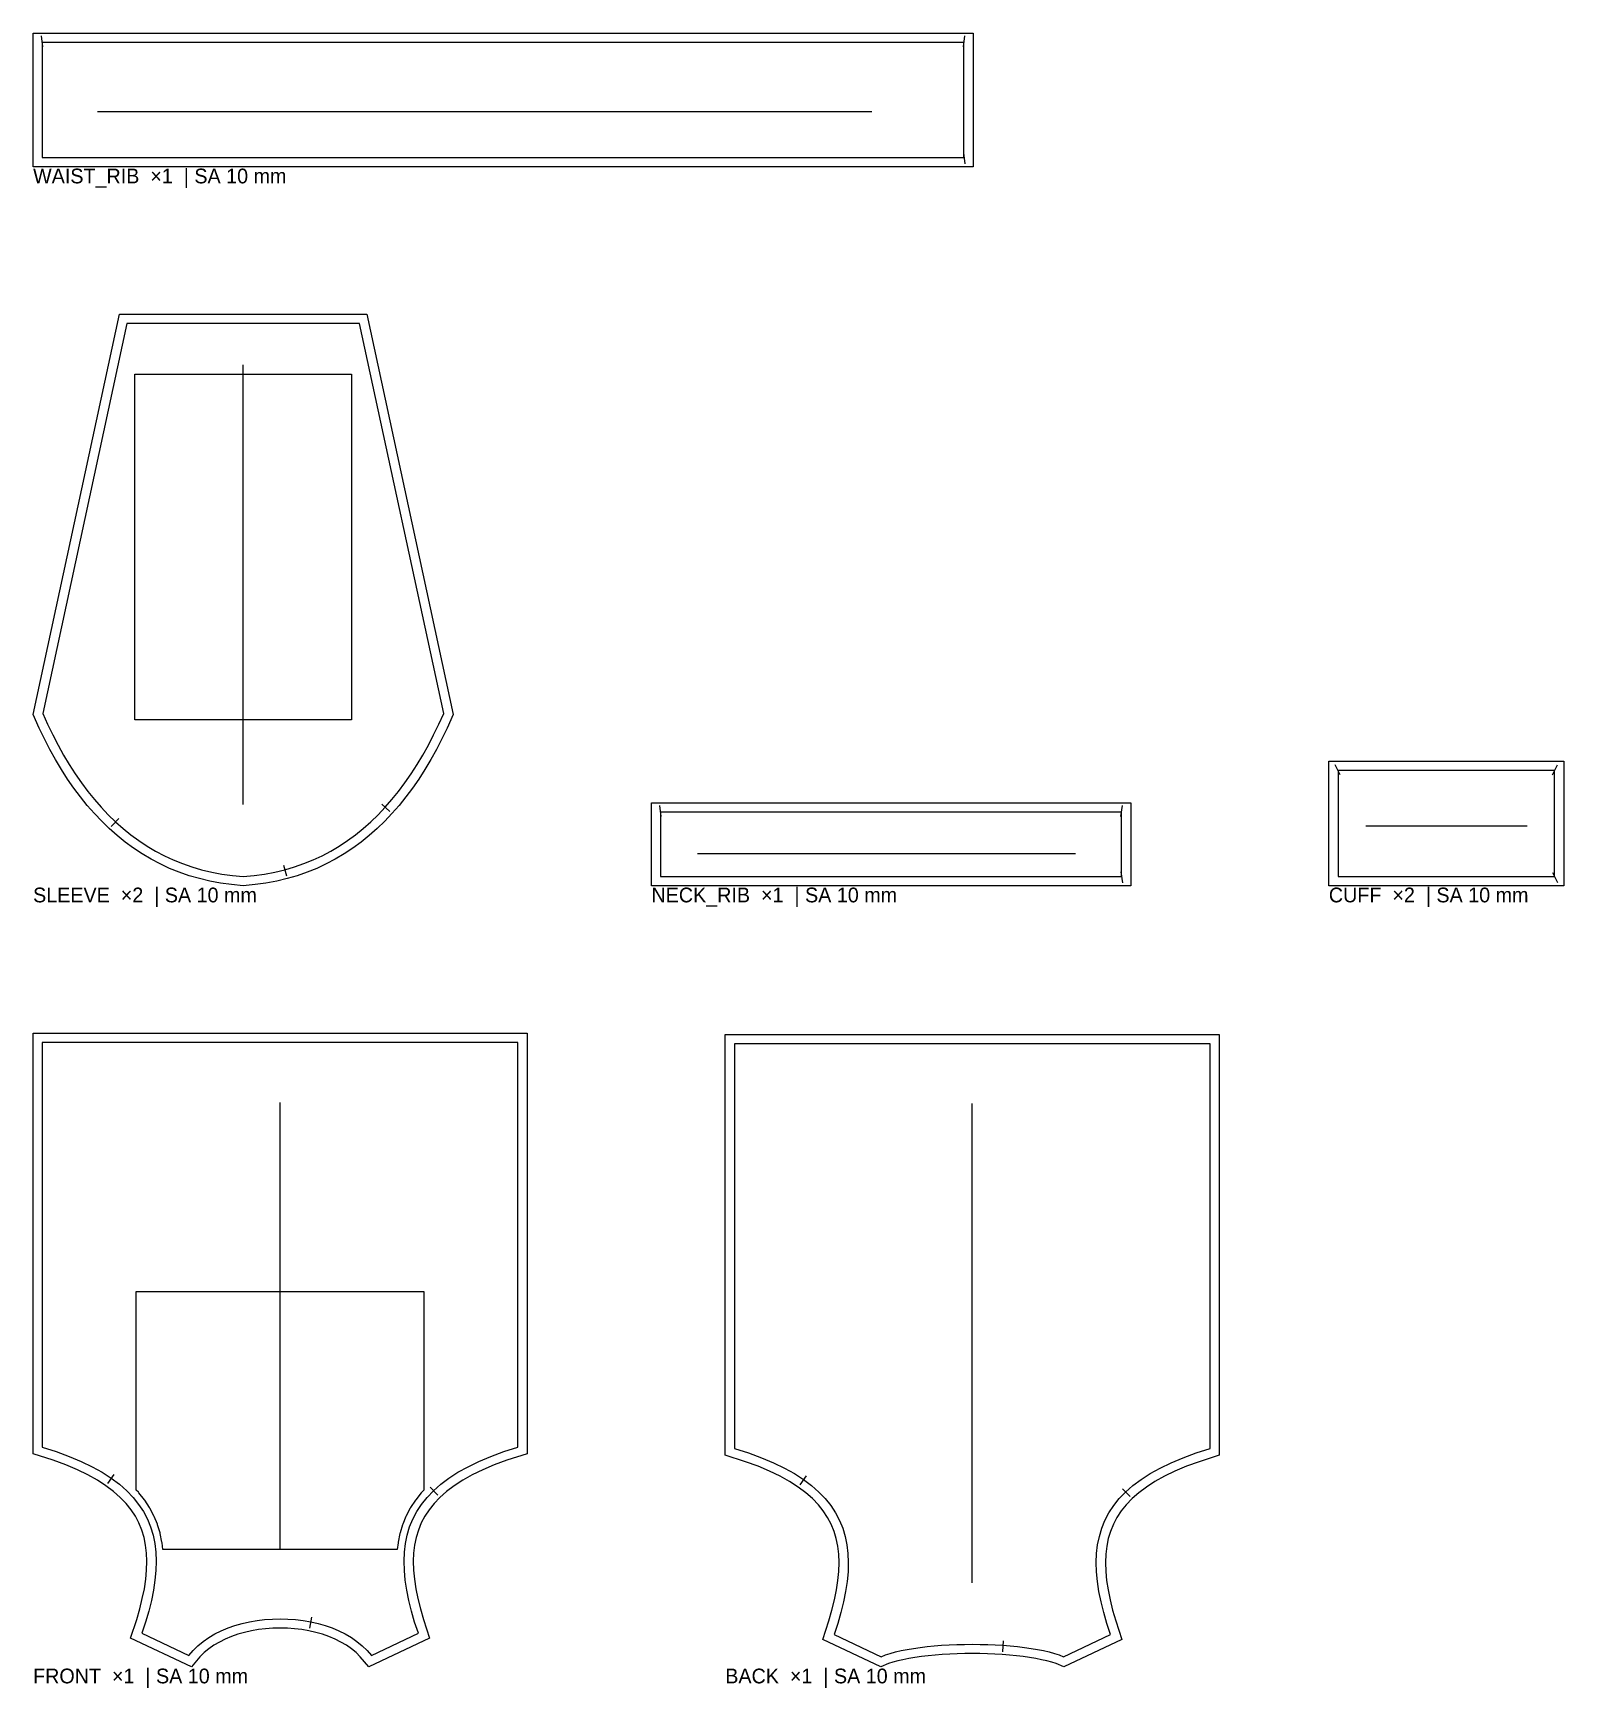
# Model space of a CAD drawing. Header units: millimetres. Extents: x 80 to 1741, y 129 to 1924.
import ezdxf

# ---------------------------------------------------------------- set-up
doc = ezdxf.new("R2010")
doc.units = ezdxf.units.MM
for name, color, linetype in [('CUT', 1, 'Continuous'), ('GRAIN', 3, 'Continuous'), ('LABEL', 7, 'Continuous'), ('MARK', 30, 'Continuous'), ('PRINT', 6, 'Continuous'), ('STITCH', 5, 'Continuous')]:
    doc.layers.add(name, color=color, linetype=linetype)

msp = doc.modelspace()

# ---------------------------------------------------------------- linework, layer by layer
at = {"layer": 'CUT'}
for points in [[(80, 1779.3), (80, 1924.3), (1100, 1924.3), (1100, 1779.3)], [(80, 1185.2), (173.7, 1619.3), (442.2, 1619.3), (535.9, 1185.2), (529.2, 1170.3), (523.6, 1158.6), (517.7, 1147.2), (511.6, 1136.1), (505.2, 1125.4), (498.5, 1115.1), (491.7, 1105.2), (484.5, 1095.6), (477.1, 1086.4), (469.4, 1077.7), (461.5, 1069.3), (453.2, 1061.3), (444.7, 1053.8), (436, 1046.7), (426.9, 1040.1), (417.6, 1033.9), (407.9, 1028.2), (398, 1023), (387.8, 1018.2), (377.4, 1014), (366.6, 1010.2), (355.6, 1007), (344.3, 1004.3), (332.7, 1002.1), (320.8, 1000.5), (308, 999.3), (295.1, 1000.5), (283.3, 1002.1), (271.7, 1004.3), (260.4, 1007), (249.3, 1010.2), (238.6, 1014), (228.1, 1018.2), (217.9, 1023), (208, 1028.2), (198.4, 1033.9), (189, 1040.1), (180, 1046.7), (171.2, 1053.8), (162.7, 1061.3), (154.5, 1069.3), (146.5, 1077.7), (138.8, 1086.4), (131.4, 1095.6), (124.3, 1105.2), (117.4, 1115.1), (110.8, 1125.4), (104.4, 1136.1), (98.2, 1147.2), (92.4, 1158.6), (86.7, 1170.3)], [(1485.9, 999.3), (1485.9, 1134.3), (1740.9, 1134.3), (1740.9, 999.3)], [(750.9, 999.3), (750.9, 1089.3), (1270.9, 1089.3), (1270.9, 999.3)], [(251.7, 152), (185.8, 183), (192.4, 203.4), (195.8, 214.9), (198.5, 226), (200.7, 236.7), (202.3, 247), (203.2, 256.9), (203.5, 266.4), (203.1, 275.4), (202.1, 284.1), (200.4, 292.4), (198, 300.3), (194.9, 308), (191.1, 315.3), (186.4, 322.4), (181, 329.2), (174.6, 335.8), (167.4, 342.2), (159.1, 348.4), (149.8, 354.4), (139.5, 360.1), (128.1, 365.7), (115.6, 370.9), (101.9, 376), (80, 383), (80, 839.3), (616, 839.3), (616, 383), (594.1, 376), (580.4, 370.9), (567.9, 365.7), (556.5, 360.1), (546.2, 354.4), (536.9, 348.4), (528.6, 342.2), (521.4, 335.8), (515, 329.2), (509.6, 322.4), (504.9, 315.3), (501.1, 308), (498, 300.3), (495.6, 292.4), (493.9, 284.1), (492.9, 275.4), (492.5, 266.4), (492.8, 256.9), (493.7, 247), (495.3, 236.7), (497.5, 226), (500.2, 214.9), (503.6, 203.4), (510.2, 183), (444.3, 152), (435, 162.9), (430.5, 167.4), (425.4, 171.5), (419.9, 175.3), (413.9, 178.8), (407.6, 182), (400.9, 184.8), (394, 187.2), (386.7, 189.3), (379.2, 191), (371.6, 192.3), (363.8, 193.3), (355.9, 193.9), (348, 194), (340.1, 193.9), (332.2, 193.3), (324.4, 192.3), (316.8, 191), (309.3, 189.3), (302, 187.2), (295.1, 184.8), (288.4, 182), (282.1, 178.8), (276.1, 175.3), (270.6, 171.5), (265.5, 167.4), (261, 162.9)], [(999.7, 152), (936.8, 181.6), (943.4, 202), (946.8, 213.5), (949.5, 224.6), (951.7, 235.3), (953.3, 245.6), (954.2, 255.5), (954.5, 265), (954.1, 274), (953.1, 282.7), (951.4, 291), (949, 298.9), (945.9, 306.6), (942.1, 313.9), (937.4, 321), (932, 327.8), (925.6, 334.4), (918.4, 340.8), (910.1, 347), (900.8, 353), (890.5, 358.7), (879.1, 364.3), (866.6, 369.5), (852.9, 374.5), (831, 381.6), (831, 837.9), (1367, 837.9), (1367, 381.6), (1345.1, 374.5), (1331.4, 369.5), (1318.9, 364.3), (1307.5, 358.7), (1297.2, 353), (1287.9, 347), (1279.6, 340.8), (1272.4, 334.4), (1266, 327.8), (1260.6, 321), (1255.9, 313.9), (1252.1, 306.6), (1249, 298.9), (1246.6, 291), (1244.9, 282.7), (1243.9, 274), (1243.5, 265), (1243.8, 255.5), (1244.7, 245.6), (1246.3, 235.3), (1248.5, 224.6), (1251.2, 213.5), (1254.6, 202), (1261.2, 181.6), (1198.3, 152), (1189.9, 155.4), (1185.2, 156.9), (1179.9, 158.4), (1174.2, 159.7), (1167.9, 161), (1161.2, 162.1), (1154.2, 163.1), (1146.9, 164), (1139.3, 164.7), (1131.5, 165.3), (1123.5, 165.8), (1115.4, 166.1), (1107.2, 166.3), (1099, 166.4), (1090.8, 166.3), (1082.6, 166.1), (1074.5, 165.8), (1066.5, 165.3), (1058.7, 164.7), (1051.1, 164), (1043.8, 163.1), (1036.8, 162.1), (1030.1, 161), (1023.8, 159.7), (1018.1, 158.4), (1012.8, 156.9), (1008.1, 155.4)]]:
    msp.add_lwpolyline(points, close=True, dxfattribs=at)
at = {"layer": 'GRAIN'}
for p, q in [((150, 1839.3), (990, 1839.3)), ((308, 1087.3), (308, 1564.3)), ((1525.9, 1064.3), (1700.9, 1064.3)), ((800.9, 1034.3), (1210.9, 1034.3)), ((348, 279.3), (348, 764.3)), ((1099, 242.9), (1099, 762.9))]:
    msp.add_line(p, q, dxfattribs=at)
at = {"layer": 'MARK'}
for p, q in [((90.6, 1909.4), (89.1, 1921.3)), ((1089.4, 1909.4), (1090.9, 1921.3)), ((1089.4, 1794.3), (1090.9, 1782.4)), ((1498.1, 1119.8), (1492.9, 1130.6)), ((1728.7, 1119.8), (1734, 1130.6)), ((458.3, 1087.8), (467.2, 1079.7)), ((761.6, 1074.3), (760, 1086.2)), ((1260.2, 1074.3), (1261.9, 1086.2)), ((172.9, 1072.4), (164.7, 1063.6)), ((351.7, 1021.5), (354.8, 1009.9)), ((1260.2, 1014.3), (1261.9, 1002.4)), ((1728.7, 1013.8), (1734, 1003)), ((167.7, 360.7), (160.8, 350.9)), ((918.7, 359.3), (911.8, 349.5)), ((511, 346.7), (519.3, 338)), ((1262, 345.2), (1270.3, 336.6)), ((382.2, 205.7), (379.8, 193.9)), ((1132.5, 180.3), (1131.7, 168.3))]:
    msp.add_line(p, q, dxfattribs=at)
at = {"layer": 'PRINT'}
for points in [[(190.5, 1554.3), (425.4, 1554.3), (425.4, 1179.3), (190.5, 1179.3)], [(220.8, 279.3), (219.9, 286.6), (219.8, 287.3), (218, 296.5), (217.8, 297.2), (215.1, 306), (214.9, 306.7), (211.4, 315.2), (211.1, 315.9), (206.8, 324.1), (206.4, 324.7), (201.2, 332.6), (200.8, 333.2), (194.8, 340.8), (194.3, 341.3), (192, 343.7), (192, 559.3), (504, 559.3), (504, 343.7), (501.7, 341.3), (501.2, 340.8), (495.2, 333.2), (494.8, 332.6), (489.6, 324.7), (489.2, 324.1), (484.9, 315.9), (484.6, 315.2), (481.1, 306.7), (480.9, 306), (478.2, 297.2), (478, 296.5), (476.2, 287.3), (476.1, 286.6), (475.2, 279.3)]]:
    msp.add_lwpolyline(points, close=True, dxfattribs=at)
at = {"layer": 'STITCH'}
for points in [[(90, 1789.3), (1090, 1789.3), (1090, 1914.3), (90, 1914.3)], [(90.5, 1186.3), (95.8, 1174.5), (101.3, 1163), (107.1, 1151.9), (113, 1141.1), (119.3, 1130.7), (125.7, 1120.7), (132.4, 1111), (139.3, 1101.7), (146.5, 1092.9), (153.9, 1084.4), (161.6, 1076.3), (169.5, 1068.7), (177.7, 1061.5), (186.1, 1054.7), (194.8, 1048.3), (203.7, 1042.4), (212.9, 1036.9), (222.4, 1031.9), (232.1, 1027.4), (242.1, 1023.4), (252.4, 1019.8), (262.9, 1016.7), (273.8, 1014.1), (284.9, 1012), (296.3, 1010.4), (308, 1009.3), (319.7, 1010.4), (331, 1012), (342.2, 1014.1), (353, 1016.7), (363.5, 1019.8), (373.8, 1023.4), (383.8, 1027.4), (393.6, 1031.9), (403, 1036.9), (412.2, 1042.4), (421.2, 1048.3), (429.9, 1054.7), (438.3, 1061.5), (446.4, 1068.7), (454.4, 1076.3), (462, 1084.4), (469.4, 1092.9), (476.6, 1101.7), (483.5, 1111), (490.2, 1120.7), (496.7, 1130.7), (502.9, 1141.1), (508.9, 1151.9), (514.6, 1163), (520.2, 1174.5), (525.5, 1186.3), (434.1, 1609.3), (181.8, 1609.3)], [(1495.9, 1009.3), (1730.9, 1009.3), (1730.9, 1124.3), (1495.9, 1124.3)], [(760.9, 1009.3), (1260.9, 1009.3), (1260.9, 1079.3), (760.9, 1079.3)], [(249, 164.3), (253.7, 169.8), (258.9, 174.8), (264.6, 179.5), (270.7, 183.8), (277.3, 187.6), (284.2, 191.1), (291.5, 194.1), (299, 196.7), (306.8, 199), (314.8, 200.8), (323, 202.2), (331.2, 203.2), (339.6, 203.8), (348, 204), (356.4, 203.8), (364.8, 203.2), (373, 202.2), (381.2, 200.8), (389.2, 199), (397, 196.7), (404.5, 194.1), (411.8, 191.1), (418.7, 187.6), (425.3, 183.8), (431.4, 179.5), (437.1, 174.8), (442.3, 169.8), (447, 164.3), (498, 188.3), (494, 200.5), (490.6, 212.3), (487.7, 223.8), (485.4, 235), (483.8, 245.8), (482.8, 256.3), (482.5, 266.4), (482.9, 276.2), (484, 285.7), (485.9, 294.8), (488.5, 303.7), (492, 312.2), (496.3, 320.4), (501.5, 328.2), (507.5, 335.8), (514.4, 343), (522.3, 350), (531.2, 356.6), (541, 363), (551.9, 369), (563.8, 374.8), (576.8, 380.2), (590.8, 385.4), (606, 390.3), (606, 829.3), (90, 829.3), (90, 390.3), (105.2, 385.4), (119.2, 380.2), (132.2, 374.8), (144.1, 369), (155, 363), (164.8, 356.6), (173.7, 350), (181.6, 343), (188.5, 335.8), (194.5, 328.2), (199.7, 320.4), (204, 312.2), (207.5, 303.7), (210.1, 294.8), (212, 285.7), (213.1, 276.2), (213.5, 266.4), (213.2, 256.3), (212.2, 245.8), (210.6, 235), (208.3, 223.8), (205.4, 212.3), (202, 200.5), (198, 188.3)], [(1000, 162.9), (1004.7, 164.8), (1009.9, 166.5), (1015.6, 168.1), (1021.7, 169.5), (1028.3, 170.8), (1035.2, 172), (1042.5, 173), (1050, 173.9), (1057.8, 174.7), (1065.8, 175.3), (1074, 175.8), (1082.2, 176.1), (1090.6, 176.3), (1099, 176.4), (1107.4, 176.3), (1115.8, 176.1), (1124, 175.8), (1132.2, 175.3), (1140.2, 174.7), (1148, 173.9), (1155.5, 173), (1162.8, 172), (1169.7, 170.8), (1176.3, 169.5), (1182.4, 168.1), (1188.1, 166.5), (1193.3, 164.8), (1198, 162.9), (1249, 186.9), (1245, 199.1), (1241.6, 210.9), (1238.7, 222.4), (1236.4, 233.6), (1234.8, 244.4), (1233.8, 254.9), (1233.5, 265), (1233.9, 274.8), (1235, 284.3), (1236.9, 293.4), (1239.5, 302.3), (1243, 310.8), (1247.3, 319), (1252.5, 326.8), (1258.5, 334.4), (1265.4, 341.6), (1273.3, 348.6), (1282.2, 355.2), (1292, 361.6), (1302.9, 367.6), (1314.8, 373.4), (1327.8, 378.8), (1341.8, 384), (1357, 388.9), (1357, 827.9), (841, 827.9), (841, 388.9), (856.2, 384), (870.2, 378.8), (883.2, 373.4), (895.1, 367.6), (906, 361.6), (915.8, 355.2), (924.7, 348.6), (932.6, 341.6), (939.5, 334.4), (945.5, 326.8), (950.7, 319), (955, 310.8), (958.5, 302.3), (961.1, 293.4), (963, 284.3), (964.1, 274.8), (964.5, 265), (964.2, 254.9), (963.2, 244.4), (961.6, 233.6), (959.3, 222.4), (956.4, 210.9), (953, 199.1), (949, 186.9)]]:
    msp.add_lwpolyline(points, close=True, dxfattribs=at)

# ---------------------------------------------------------------- texts
at = {"layer": 'LABEL'}
for s, p in [('WAIST_RIB  ×1  | SA 10 mm', (80, 1761.3)), ('SLEEVE  ×2  | SA 10 mm', (80, 981.3)), ('NECK_RIB  ×1  | SA 10 mm', (750.9, 981.3)), ('CUFF  ×2  | SA 10 mm', (1485.9, 981.3)), ('FRONT  ×1  | SA 10 mm', (80, 134)), ('BACK  ×1  | SA 10 mm', (831, 134))]:
    msp.add_text(s, height=16, dxfattribs=at).set_placement(p)

doc.saveas('drawing.dxf')
